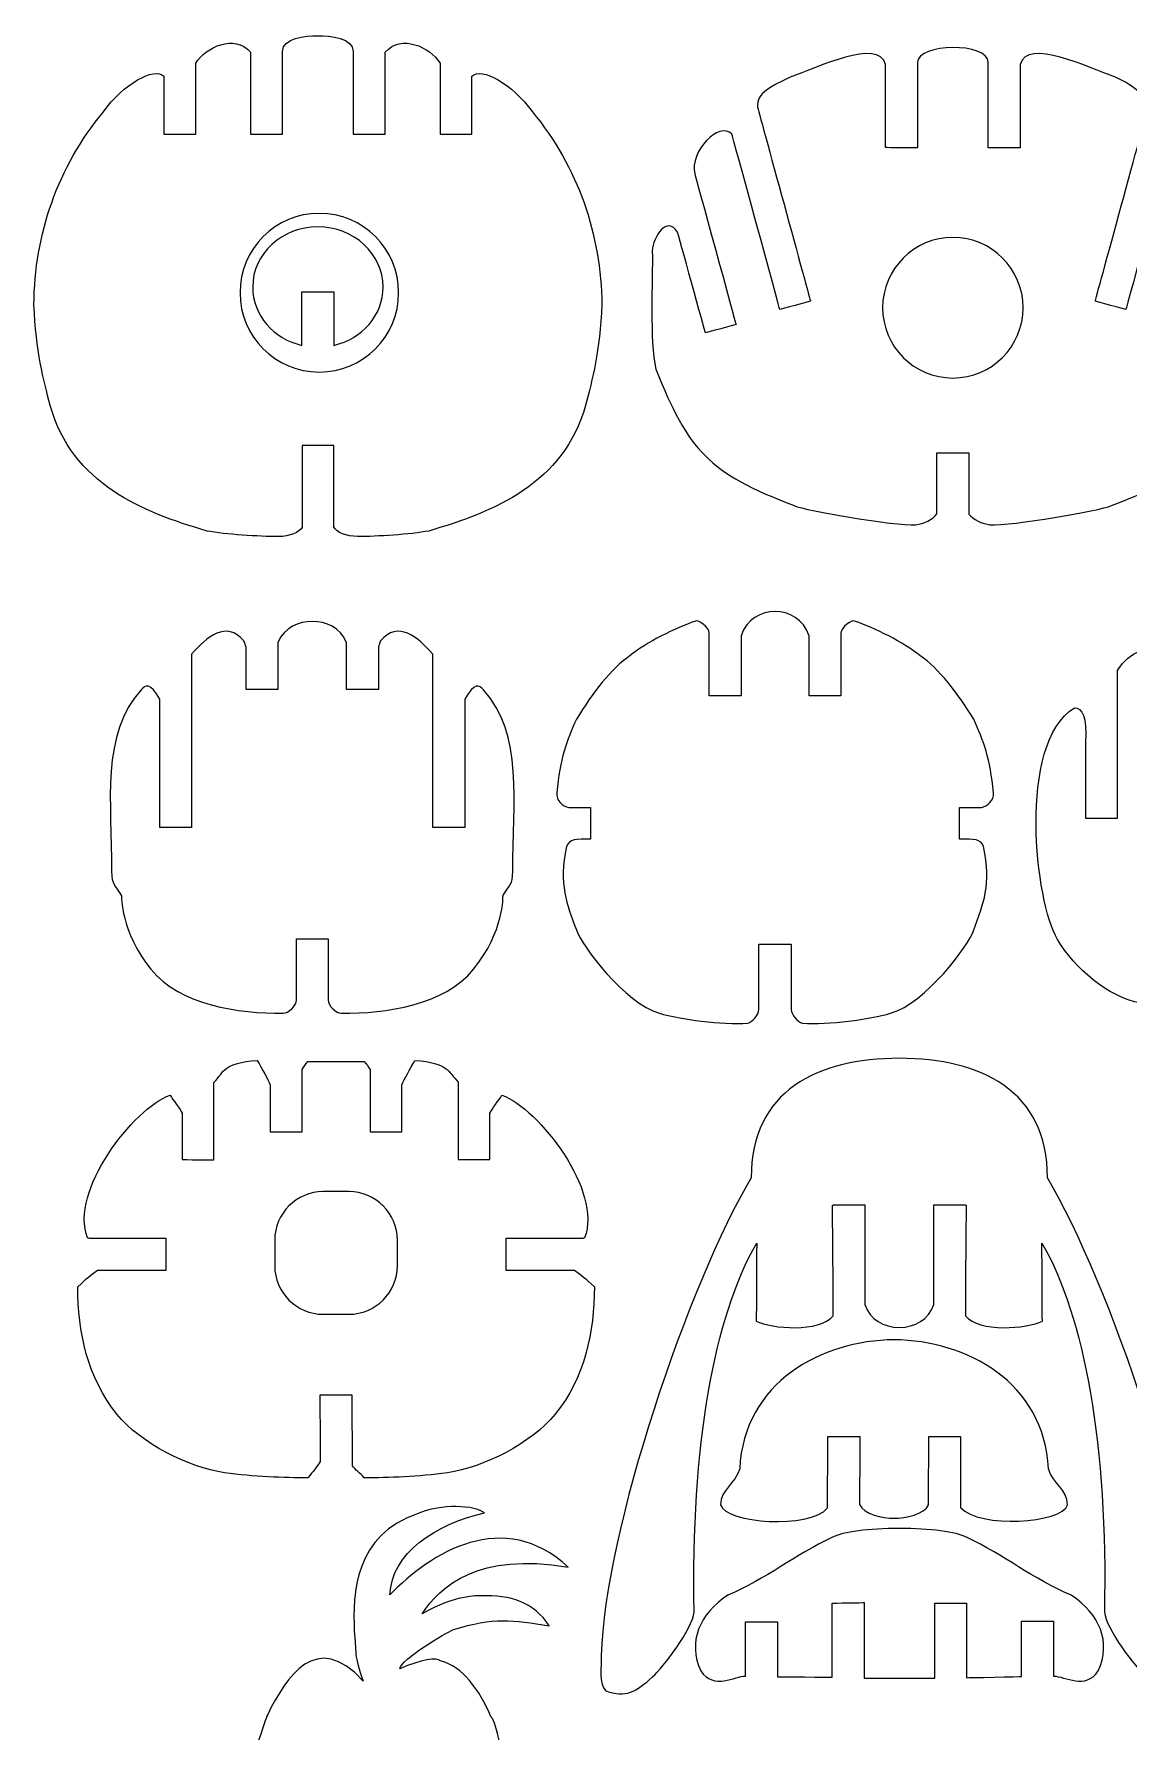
# Model space of a CAD drawing. Header units: centimetres. Extents: x -9.3 to 9.4, y -13.4 to 13.5.
# Drawn here: x -9.32 to 1.01, y -2.56 to 13.45 of the extents above; entities that cross this region are included whole.
import ezdxf

# ---------------------------------------------------------------- set-up
doc = ezdxf.new("R2010")
doc.units = ezdxf.units.CM
doc.header["$MEASUREMENT"] = 0
doc.layers.add('Livello 1', color=7, linetype='Continuous')

msp = doc.modelspace()

# ---------------------------------------------------------------- linework, layer by layer
at = {"layer": 'Livello 1', "color": 250, "lineweight": 20}
for points, knots in [([(-6.48663, 9.57023), (-6.48663, 9.57023), (-6.48494, 8.79891), (-6.48494, 8.79891), (-6.48494, 8.79891), (-6.45506, 8.74914), (-6.37385, 8.71315), (-6.26078, 8.70959), (-6.26078, 8.70959), (-6.08291, 8.71079), (-5.76157, 8.72931), (-5.59065, 8.76258), (-5.59065, 8.76258), (-4.97614, 8.9427), (-4.31874, 9.20651), (-4.11043, 9.94787), (-4.11043, 9.94787), (-4.04608, 10.19111), (-3.97598, 10.45721), (-3.9569, 10.89766), (-3.9569, 10.89766), (-3.96275, 11.55965), (-4.18038, 12.1933), (-4.61236, 12.71686), (-4.61236, 12.71686), (-4.79993, 12.97824), (-5.09302, 13.14295), (-5.18358, 13.05271), (-5.18358, 13.05271), (-5.18358, 13.05271), (-5.18358, 12.50696), (-5.18358, 12.50696), (-5.18358, 12.50696), (-5.28352, 12.50696), (-5.3836, 12.50696), (-5.48365, 12.50696), (-5.48365, 12.50696), (-5.48365, 12.50696), (-5.48365, 13.17456), (-5.48365, 13.17456), (-5.48365, 13.17456), (-5.58147, 13.33041), (-5.84549, 13.45106), (-6.00174, 13.28025), (-6.00174, 13.28025), (-6.00174, 13.28025), (-6.00174, 12.50664), (-6.00174, 12.50664), (-6.00174, 12.50664), (-6.00174, 12.50664), (-6.30185, 12.50664), (-6.30185, 12.50664), (-6.30185, 12.50664), (-6.30185, 12.50664), (-6.30185, 13.28695), (-6.30185, 13.28695), (-6.30185, 13.28695), (-6.30185, 13.40753), (-6.52008, 13.43984), (-6.63621, 13.43395), (-6.63621, 13.43395), (-6.75234, 13.43984), (-6.97061, 13.40753), (-6.97061, 13.28695), (-6.97061, 13.28695), (-6.97061, 13.28695), (-6.97061, 12.50696), (-6.97061, 12.50696), (-6.97061, 12.50696), (-6.97061, 12.50696), (-7.27068, 12.50696), (-7.27068, 12.50696), (-7.27068, 12.50696), (-7.27068, 12.50696), (-7.27068, 13.28025), (-7.27068, 13.28025), (-7.27068, 13.28025), (-7.42696, 13.45106), (-7.69098, 13.33041), (-7.78881, 13.17456), (-7.78881, 13.17456), (-7.78881, 13.17456), (-7.78881, 12.50696), (-7.78881, 12.50696), (-7.78881, 12.50696), (-7.88885, 12.50696), (-7.9889, 12.50696), (-8.08888, 12.50696), (-8.08888, 12.50696), (-8.08888, 12.50696), (-8.08888, 13.05271), (-8.08888, 13.05271), (-8.08888, 13.05271), (-8.1794, 13.14295), (-8.47249, 12.97824), (-8.6601, 12.71686), (-8.6601, 12.71686), (-9.09207, 12.1933), (-9.30967, 11.55965), (-9.31552, 10.89766), (-9.31552, 10.89766), (-9.29647, 10.45721), (-9.22637, 10.19111), (-9.16203, 9.94787), (-9.16203, 9.94787), (-8.95368, 9.20651), (-8.29628, 8.9427), (-7.68181, 8.76258), (-7.68181, 8.76258), (-7.51089, 8.72931), (-7.18954, 8.71079), (-7.01164, 8.70959), (-7.01164, 8.70959), (-6.89861, 8.71315), (-6.8139, 8.74737), (-6.78406, 8.79715), (-6.78406, 8.79715), (-6.78406, 8.79715), (-6.78406, 9.57026), (-6.78406, 9.57026), (-6.78406, 9.57026), (-6.78406, 9.57026), (-6.48663, 9.57023), (-6.48663, 9.57023)], [0, 0, 0, 0, 0.03225806, 0.03225806, 0.03225806, 0.03225807, 0.06451613, 0.06451613, 0.06451613, 0.06451614, 0.09677419, 0.09677419, 0.09677419, 0.0967742, 0.12903226, 0.12903226, 0.12903226, 0.12903227, 0.16129032, 0.16129032, 0.16129032, 0.16129033, 0.19354839, 0.19354839, 0.19354839, 0.1935484, 0.22580645, 0.22580645, 0.22580645, 0.22580646, 0.25806452, 0.25806452, 0.25806452, 0.25806453, 0.29032258, 0.29032258, 0.29032258, 0.29032259, 0.32258065, 0.32258065, 0.32258065, 0.32258066, 0.35483871, 0.35483871, 0.35483871, 0.35483872, 0.38709677, 0.38709677, 0.38709677, 0.38709678, 0.41935484, 0.41935484, 0.41935484, 0.41935485, 0.4516129, 0.4516129, 0.4516129, 0.45161291, 0.48387097, 0.48387097, 0.48387097, 0.48387098, 0.51612903, 0.51612903, 0.51612903, 0.51612904, 0.5483871, 0.5483871, 0.5483871, 0.54838711, 0.58064516, 0.58064516, 0.58064516, 0.58064517, 0.61290323, 0.61290323, 0.61290323, 0.61290324, 0.64516129, 0.64516129, 0.64516129, 0.6451613, 0.67741935, 0.67741935, 0.67741935, 0.67741936, 0.70967742, 0.70967742, 0.70967742, 0.70967743, 0.74193548, 0.74193548, 0.74193548, 0.74193549, 0.77419355, 0.77419355, 0.77419355, 0.77419356, 0.80645161, 0.80645161, 0.80645161, 0.80645162, 0.83870968, 0.83870968, 0.83870968, 0.83870969, 0.87096774, 0.87096774, 0.87096774, 0.87096775, 0.90322581, 0.90322581, 0.90322581, 0.90322582, 0.93548387, 0.93548387, 0.93548387, 0.93548388, 0.96774194, 0.96774194, 0.96774194, 0.96774195, 1, 1, 1, 1]), ([(-0.31002, 13.18228), (-0.31002, 13.18228), (-0.31002, 12.3753), (-0.31002, 12.3753), (-0.31002, 12.3753), (-0.31002, 12.3753), (-0.00991, 12.3753), (-0.00991, 12.3753), (-0.00991, 12.3753), (-0.00991, 12.3753), (-0.00991, 13.16231), (-0.00991, 13.16231), (-0.00991, 13.16231), (0.0581, 13.41822), (0.63235, 13.13162), (0.89143, 13.04346), (0.89143, 13.04346), (1.06218, 12.95827), (1.20174, 12.86743), (1.19126, 12.73154), (1.19126, 12.73154), (1.19126, 12.73154), (0.69868, 10.9304), (0.69868, 10.9304), (0.69868, 10.9304), (0.69868, 10.9304), (0.98813, 10.85123), (0.98813, 10.85123), (0.98813, 10.85123), (0.98813, 10.85123), (1.43856, 12.49821), (1.43856, 12.49821), (1.43856, 12.49821), (1.55716, 12.62309), (1.84189, 12.32934), (1.78699, 12.11964), (1.78699, 12.11964), (1.78699, 12.11964), (1.40162, 10.71054), (1.40162, 10.71054), (1.40162, 10.71054), (1.40162, 10.71054), (1.69107, 10.63135), (1.69107, 10.63135), (1.69107, 10.63135), (1.69107, 10.63135), (1.95344, 11.58229), (1.95344, 11.58229), (1.95344, 11.58229), (2.04953, 11.73882), (2.18683, 11.54052), (2.19212, 11.40552), (2.19212, 11.40552), (2.18532, 11.1277), (2.22038, 10.55846), (2.15829, 10.28883), (2.15829, 10.28883), (1.85035, 9.52112), (1.66409, 9.31083), (0.85333, 9.00208), (0.85333, 9.00208), (0.74616, 8.95548), (-0.095, 8.80727), (-0.29443, 8.8223), (-0.29443, 8.8223), (-0.36661, 8.82632), (-0.45621, 8.87338), (-0.49378, 8.92302), (-0.49378, 8.92302), (-0.49378, 8.92302), (-0.49378, 9.49875), (-0.49378, 9.49875), (-0.49378, 9.49875), (-0.49378, 9.49875), (-0.64439, 9.49882), (-0.64439, 9.49882), (-0.64439, 9.49882), (-0.64439, 9.49882), (-0.79502, 9.49875), (-0.79502, 9.49875), (-0.79502, 9.49875), (-0.79502, 9.49875), (-0.79502, 8.92475), (-0.79502, 8.92475), (-0.79502, 8.92475), (-0.83259, 8.87511), (-0.9222, 8.82632), (-0.99438, 8.8223), (-0.99438, 8.8223), (-1.1938, 8.80727), (-2.03496, 8.95548), (-2.14214, 9.00208), (-2.14214, 9.00208), (-2.95289, 9.31083), (-3.13916, 9.52112), (-3.4471, 10.28883), (-3.4471, 10.28883), (-3.50919, 10.55846), (-3.47412, 11.1277), (-3.48093, 11.40552), (-3.48093, 11.40552), (-3.47564, 11.54052), (-3.33834, 11.73882), (-3.24224, 11.58229), (-3.24224, 11.58229), (-3.24224, 11.58229), (-2.97988, 10.63135), (-2.97988, 10.63135), (-2.97988, 10.63135), (-2.97988, 10.63135), (-2.69043, 10.71054), (-2.69043, 10.71054), (-2.69043, 10.71054), (-2.69043, 10.71054), (-3.07919, 12.13196), (-3.07919, 12.13196), (-3.07919, 12.13196), (-3.13408, 12.34165), (-2.84829, 12.6316), (-2.72969, 12.50675), (-2.72969, 12.50675), (-2.72969, 12.50675), (-2.27693, 10.85123), (-2.27693, 10.85123), (-2.27693, 10.85123), (-2.27693, 10.85123), (-1.98745, 10.9304), (-1.98745, 10.9304), (-1.98745, 10.9304), (-1.98745, 10.9304), (-2.48825, 12.76145), (-2.48825, 12.76145), (-2.48825, 12.76145), (-2.49873, 12.89731), (-2.35098, 12.95827), (-2.18024, 13.04346), (-2.18024, 13.04346), (-1.92116, 13.13162), (-1.34691, 13.41822), (-1.27886, 13.16231), (-1.27886, 13.16231), (-1.27886, 13.16231), (-1.27886, 12.37876), (-1.27886, 12.37876), (-1.27886, 12.37876), (-1.27886, 12.37876), (-0.97878, 12.37544), (-0.97878, 12.37544), (-0.97878, 12.37544), (-0.97878, 12.37544), (-0.97878, 13.18228), (-0.97878, 13.18228), (-0.97878, 13.18228), (-0.97734, 13.36301), (-0.31157, 13.37659), (-0.31002, 13.18228)], [0, 0, 0, 0, 0.02564103, 0.02564103, 0.02564103, 0.02564104, 0.05128205, 0.05128205, 0.05128205, 0.05128206, 0.07692308, 0.07692308, 0.07692308, 0.07692309, 0.1025641, 0.1025641, 0.1025641, 0.10256411, 0.12820513, 0.12820513, 0.12820513, 0.12820514, 0.15384615, 0.15384615, 0.15384615, 0.15384616, 0.17948718, 0.17948718, 0.17948718, 0.17948719, 0.20512821, 0.20512821, 0.20512821, 0.20512822, 0.23076923, 0.23076923, 0.23076923, 0.23076924, 0.25641026, 0.25641026, 0.25641026, 0.25641027, 0.28205128, 0.28205128, 0.28205128, 0.28205129, 0.30769231, 0.30769231, 0.30769231, 0.30769232, 0.33333333, 0.33333333, 0.33333333, 0.33333334, 0.35897436, 0.35897436, 0.35897436, 0.35897437, 0.38461538, 0.38461538, 0.38461538, 0.38461539, 0.41025641, 0.41025641, 0.41025641, 0.41025642, 0.43589744, 0.43589744, 0.43589744, 0.43589745, 0.46153846, 0.46153846, 0.46153846, 0.46153847, 0.48717949, 0.48717949, 0.48717949, 0.4871795, 0.51282051, 0.51282051, 0.51282051, 0.51282052, 0.53846154, 0.53846154, 0.53846154, 0.53846155, 0.56410256, 0.56410256, 0.56410256, 0.56410257, 0.58974359, 0.58974359, 0.58974359, 0.5897436, 0.61538462, 0.61538462, 0.61538462, 0.61538463, 0.64102564, 0.64102564, 0.64102564, 0.64102565, 0.66666667, 0.66666667, 0.66666667, 0.66666668, 0.69230769, 0.69230769, 0.69230769, 0.6923077, 0.71794872, 0.71794872, 0.71794872, 0.71794873, 0.74358974, 0.74358974, 0.74358974, 0.74358975, 0.76923077, 0.76923077, 0.76923077, 0.76923078, 0.79487179, 0.79487179, 0.79487179, 0.7948718, 0.82051282, 0.82051282, 0.82051282, 0.82051283, 0.84615385, 0.84615385, 0.84615385, 0.84615386, 0.87179487, 0.87179487, 0.87179487, 0.87179488, 0.8974359, 0.8974359, 0.8974359, 0.89743591, 0.92307692, 0.92307692, 0.92307692, 0.92307693, 0.94871795, 0.94871795, 0.94871795, 0.94871796, 0.97435897, 0.97435897, 0.97435897, 0.97435898, 1, 1, 1, 1]), ([(-6.62273, 11.75854), (-6.20945, 11.75854), (-5.87442, 11.42351), (-5.87442, 11.01023), (-5.87442, 11.01023), (-5.87442, 10.59691), (-6.20945, 10.26192), (-6.62273, 10.26192), (-6.62273, 10.26192), (-7.03601, 10.26192), (-7.37105, 10.59691), (-7.37105, 11.01023), (-7.37105, 11.01023), (-7.37105, 11.42351), (-7.03601, 11.75854), (-6.62273, 11.75854)], [0, 0, 0, 0, 0.25, 0.25, 0.25, 0.25000001, 0.5, 0.5, 0.5, 0.50000001, 0.75, 0.75, 0.75, 0.75000001, 1, 1, 1, 1]), ([(-6.63624, 11.63119), (-6.29648, 11.63119), (-6.02104, 11.37708), (-6.02104, 11.0636), (-6.02104, 11.0636), (-6.02104, 10.79793), (-6.21898, 10.5749), (-6.48621, 10.51309), (-6.48621, 10.51309), (-6.48621, 10.51309), (-6.48621, 11.01887), (-6.48621, 11.01887), (-6.48621, 11.01887), (-6.48621, 11.01887), (-6.78628, 11.01887), (-6.78628, 11.01887), (-6.78628, 11.01887), (-6.78628, 11.01887), (-6.78628, 10.51309), (-6.78628, 10.51309), (-6.78628, 10.51309), (-7.05355, 10.5749), (-7.25149, 10.79793), (-7.25149, 11.0636), (-7.25149, 11.0636), (-7.25149, 11.37708), (-6.97601, 11.63119), (-6.63624, 11.63119)], [0, 0, 0, 0, 0.14285714, 0.14285714, 0.14285714, 0.14285715, 0.28571429, 0.28571429, 0.28571429, 0.2857143, 0.42857143, 0.42857143, 0.42857143, 0.42857144, 0.57142857, 0.57142857, 0.57142857, 0.57142858, 0.71428571, 0.71428571, 0.71428571, 0.71428572, 0.85714286, 0.85714286, 0.85714286, 0.85714287, 1, 1, 1, 1]), ([(-0.64439, 11.53135), (-0.27827, 11.53135), (0.01848, 11.2346), (0.01848, 10.86848), (0.01848, 10.86848), (0.01848, 10.50237), (-0.27827, 10.20561), (-0.64439, 10.20561), (-0.64439, 10.20561), (-1.0105, 10.20561), (-1.30725, 10.50237), (-1.30725, 10.86848), (-1.30725, 10.86848), (-1.30725, 11.2346), (-1.0105, 11.53135), (-0.64439, 11.53135)], [0, 0, 0, 0, 0.25, 0.25, 0.25, 0.25000001, 0.5, 0.5, 0.5, 0.50000001, 0.75, 0.75, 0.75, 0.75000001, 1, 1, 1, 1]), ([(-2.32216, 4.86509), (-2.35592, 4.86509), (-2.42605, 4.86509), (-2.47431, 4.86509), (-2.47431, 4.86509), (-2.47431, 4.65977), (-2.47431, 4.45442), (-2.47431, 4.2491), (-2.47431, 4.2491), (-2.47869, 4.19795), (-2.53393, 4.1312), (-2.5799, 4.12164), (-2.5799, 4.12164), (-2.82519, 4.10086), (-3.21973, 4.15872), (-3.41175, 4.21407), (-3.41175, 4.21407), (-3.74502, 4.31017), (-4.14514, 4.84918), (-4.19739, 4.99971), (-4.19739, 4.99971), (-4.28749, 5.24796), (-4.36605, 5.42551), (-4.28981, 5.78534), (-4.28981, 5.78534), (-4.26403, 5.86144), (-4.20127, 5.85466), (-4.0628, 5.85466), (-4.0628, 5.85466), (-4.0628, 5.95704), (-4.0628, 6.05289), (-4.0628, 6.15474), (-4.0628, 6.15474), (-4.10715, 6.15474), (-4.22434, 6.15474), (-4.26872, 6.15474), (-4.26872, 6.15474), (-4.3241, 6.16013), (-4.3905, 6.226), (-4.38221, 6.2937), (-4.38221, 6.2937), (-4.35254, 6.61723), (-4.28749, 6.78554), (-4.19739, 6.9869), (-4.19739, 6.9869), (-4.04319, 7.23554), (-3.86733, 7.46739), (-3.68903, 7.58768), (-3.68903, 7.58768), (-3.54478, 7.70731), (-3.25268, 7.8541), (-3.08014, 7.91002), (-3.08014, 7.91002), (-3.05079, 7.9345), (-2.94305, 7.85615), (-2.94305, 7.79875), (-2.94305, 7.79875), (-2.94305, 7.60187), (-2.94305, 7.40495), (-2.94305, 7.20806), (-2.94305, 7.20806), (-2.843, 7.20806), (-2.74299, 7.20806), (-2.64298, 7.20806), (-2.64298, 7.20806), (-2.64298, 7.39683), (-2.64298, 7.5856), (-2.64298, 7.77438), (-2.64298, 7.77438), (-2.59034, 7.93069), (-2.45346, 8.00326), (-2.32216, 8.0046), (-2.32216, 8.0046), (-2.19089, 8.00326), (-2.05398, 7.93069), (-2.00134, 7.77438), (-2.00134, 7.77438), (-2.00134, 7.5856), (-2.00134, 7.39683), (-2.00134, 7.20806), (-2.00134, 7.20806), (-1.90133, 7.20806), (-1.80132, 7.20806), (-1.70127, 7.20806), (-1.70127, 7.20806), (-1.70127, 7.40495), (-1.70127, 7.60187), (-1.70127, 7.79875), (-1.70127, 7.79875), (-1.70127, 7.85615), (-1.59353, 7.9345), (-1.56418, 7.91002), (-1.56418, 7.91002), (-1.39164, 7.8541), (-1.09954, 7.70731), (-0.95529, 7.58768), (-0.95529, 7.58768), (-0.77699, 7.46739), (-0.60113, 7.23554), (-0.44697, 6.9869), (-0.44697, 6.9869), (-0.35684, 6.78554), (-0.29178, 6.61723), (-0.26212, 6.2937), (-0.26212, 6.2937), (-0.25382, 6.226), (-0.32022, 6.16013), (-0.37564, 6.15474), (-0.37564, 6.15474), (-0.42002, 6.15474), (-0.53718, 6.15474), (-0.58152, 6.15474), (-0.58152, 6.15474), (-0.58152, 6.05289), (-0.58152, 5.95704), (-0.58152, 5.85466), (-0.58152, 5.85466), (-0.44309, 5.85466), (-0.3803, 5.86144), (-0.35451, 5.78534), (-0.35451, 5.78534), (-0.27827, 5.42551), (-0.35684, 5.24796), (-0.44697, 4.99971), (-0.44697, 4.99971), (-0.49922, 4.84918), (-0.8993, 4.31017), (-1.23261, 4.21407), (-1.23261, 4.21407), (-1.42462, 4.15872), (-1.81914, 4.10086), (-2.06446, 4.12164), (-2.06446, 4.12164), (-2.11039, 4.1312), (-2.16567, 4.19795), (-2.17004, 4.2491), (-2.17004, 4.2491), (-2.17004, 4.45442), (-2.17004, 4.65977), (-2.17004, 4.86509), (-2.17004, 4.86509), (-2.2183, 4.86509), (-2.2884, 4.86509), (-2.32216, 4.86509)], [0, 0, 0, 0, 0.02777778, 0.02777778, 0.02777778, 0.02777779, 0.05555556, 0.05555556, 0.05555556, 0.05555557, 0.08333333, 0.08333333, 0.08333333, 0.08333334, 0.11111111, 0.11111111, 0.11111111, 0.11111112, 0.13888889, 0.13888889, 0.13888889, 0.1388889, 0.16666667, 0.16666667, 0.16666667, 0.16666668, 0.19444444, 0.19444444, 0.19444444, 0.19444445, 0.22222222, 0.22222222, 0.22222222, 0.22222223, 0.25, 0.25, 0.25, 0.25000001, 0.27777778, 0.27777778, 0.27777778, 0.27777779, 0.30555556, 0.30555556, 0.30555556, 0.30555557, 0.33333333, 0.33333333, 0.33333333, 0.33333334, 0.36111111, 0.36111111, 0.36111111, 0.36111112, 0.38888889, 0.38888889, 0.38888889, 0.3888889, 0.41666667, 0.41666667, 0.41666667, 0.41666668, 0.44444444, 0.44444444, 0.44444444, 0.44444445, 0.47222222, 0.47222222, 0.47222222, 0.47222223, 0.5, 0.5, 0.5, 0.50000001, 0.52777778, 0.52777778, 0.52777778, 0.52777779, 0.55555556, 0.55555556, 0.55555556, 0.55555557, 0.58333333, 0.58333333, 0.58333333, 0.58333334, 0.61111111, 0.61111111, 0.61111111, 0.61111112, 0.63888889, 0.63888889, 0.63888889, 0.6388889, 0.66666667, 0.66666667, 0.66666667, 0.66666668, 0.69444444, 0.69444444, 0.69444444, 0.69444445, 0.72222222, 0.72222222, 0.72222222, 0.72222223, 0.75, 0.75, 0.75, 0.75000001, 0.77777778, 0.77777778, 0.77777778, 0.77777779, 0.80555556, 0.80555556, 0.80555556, 0.80555557, 0.83333333, 0.83333333, 0.83333333, 0.83333334, 0.86111111, 0.86111111, 0.86111111, 0.86111112, 0.88888889, 0.88888889, 0.88888889, 0.8888889, 0.91666667, 0.91666667, 0.91666667, 0.91666668, 0.94444444, 0.94444444, 0.94444444, 0.94444445, 0.97222222, 0.97222222, 0.97222222, 0.97222223, 1, 1, 1, 1]), ([(-6.68955, 4.91617), (-6.68955, 4.91617), (-6.8392, 4.91617), (-6.8392, 4.91617), (-6.8392, 4.91617), (-6.8392, 4.91617), (-6.8392, 4.33906), (-6.8392, 4.33906), (-6.8392, 4.33906), (-6.8392, 4.28343), (-6.91413, 4.21389), (-6.96458, 4.21368), (-6.96458, 4.21368), (-7.38801, 4.21368), (-7.93172, 4.2842), (-8.21235, 4.62961), (-8.21235, 4.62961), (-8.5012, 4.9851), (-8.4896, 5.32268), (-8.48963, 5.32282), (-8.48963, 5.32282), (-8.55049, 5.42826), (-8.5821, 5.41941), (-8.5821, 5.55389), (-8.5821, 5.55389), (-8.5821, 6.19679), (-8.68567, 6.85123), (-8.30478, 7.2638), (-8.30478, 7.2638), (-8.26428, 7.31252), (-8.21979, 7.33584), (-8.12811, 7.17659), (-8.12811, 7.17659), (-8.12811, 6.77354), (-8.12811, 6.37064), (-8.12811, 5.96755), (-8.12811, 5.96755), (-8.12811, 5.96755), (-7.828, 5.96755), (-7.828, 5.96755), (-7.828, 5.96755), (-7.828, 6.51207), (-7.828, 7.05619), (-7.828, 7.60084), (-7.828, 7.60084), (-7.68495, 7.76365), (-7.49939, 7.92205), (-7.33432, 7.72594), (-7.33432, 7.72594), (-7.32614, 7.70495), (-7.3195, 7.68576), (-7.31404, 7.66801), (-7.31404, 7.66801), (-7.31404, 7.66801), (-7.31404, 7.26786), (-7.31404, 7.26786), (-7.31404, 7.26786), (-7.21402, 7.26786), (-7.11419, 7.26786), (-7.01396, 7.26786), (-7.01396, 7.26786), (-7.01396, 7.26786), (-7.01396, 7.70809), (-7.01396, 7.70809), (-7.01396, 7.70809), (-6.95202, 7.85834), (-6.81793, 7.91012), (-6.68955, 7.90811), (-6.68955, 7.90811), (-6.56117, 7.91012), (-6.42708, 7.85834), (-6.36514, 7.70809), (-6.36514, 7.70809), (-6.36514, 7.70809), (-6.36514, 7.26786), (-6.36514, 7.26786), (-6.36514, 7.26786), (-6.26491, 7.26786), (-6.16508, 7.26786), (-6.06506, 7.26786), (-6.06506, 7.26786), (-6.06506, 7.26786), (-6.06506, 7.66801), (-6.06506, 7.66801), (-6.06506, 7.66801), (-6.05959, 7.68576), (-6.05296, 7.70495), (-6.04478, 7.72594), (-6.04478, 7.72594), (-5.87968, 7.92205), (-5.69415, 7.76365), (-5.5511, 7.60084), (-5.5511, 7.60084), (-5.5511, 7.05619), (-5.5511, 6.51207), (-5.5511, 5.96755), (-5.5511, 5.96755), (-5.5511, 5.96755), (-5.25099, 5.96755), (-5.25099, 5.96755), (-5.25099, 5.96755), (-5.25099, 6.37064), (-5.25099, 6.77354), (-5.25099, 7.17659), (-5.25099, 7.17659), (-5.15931, 7.33584), (-5.11482, 7.31252), (-5.07432, 7.2638), (-5.07432, 7.2638), (-4.69339, 6.85123), (-4.797, 6.19679), (-4.797, 5.55389), (-4.797, 5.55389), (-4.797, 5.41941), (-4.82861, 5.42826), (-4.88947, 5.32282), (-4.88947, 5.32282), (-4.8895, 5.32268), (-4.87789, 4.9851), (-5.16675, 4.62961), (-5.16675, 4.62961), (-5.44738, 4.2842), (-5.99108, 4.21368), (-6.41452, 4.21368), (-6.41452, 4.21368), (-6.46497, 4.21389), (-6.5399, 4.28343), (-6.5399, 4.33906), (-6.5399, 4.33906), (-6.5399, 4.33906), (-6.5399, 4.91617), (-6.5399, 4.91617), (-6.5399, 4.91617), (-6.5399, 4.91617), (-6.68955, 4.91617), (-6.68955, 4.91617)], [0, 0, 0, 0, 0.02941176, 0.02941176, 0.02941176, 0.02941177, 0.05882353, 0.05882353, 0.05882353, 0.05882354, 0.08823529, 0.08823529, 0.08823529, 0.0882353, 0.11764706, 0.11764706, 0.11764706, 0.11764707, 0.14705882, 0.14705882, 0.14705882, 0.14705883, 0.17647059, 0.17647059, 0.17647059, 0.1764706, 0.20588235, 0.20588235, 0.20588235, 0.20588236, 0.23529412, 0.23529412, 0.23529412, 0.23529413, 0.26470588, 0.26470588, 0.26470588, 0.26470589, 0.29411765, 0.29411765, 0.29411765, 0.29411766, 0.32352941, 0.32352941, 0.32352941, 0.32352942, 0.35294118, 0.35294118, 0.35294118, 0.35294119, 0.38235294, 0.38235294, 0.38235294, 0.38235295, 0.41176471, 0.41176471, 0.41176471, 0.41176472, 0.44117647, 0.44117647, 0.44117647, 0.44117648, 0.47058824, 0.47058824, 0.47058824, 0.47058825, 0.5, 0.5, 0.5, 0.50000001, 0.52941176, 0.52941176, 0.52941176, 0.52941177, 0.55882353, 0.55882353, 0.55882353, 0.55882354, 0.58823529, 0.58823529, 0.58823529, 0.5882353, 0.61764706, 0.61764706, 0.61764706, 0.61764707, 0.64705882, 0.64705882, 0.64705882, 0.64705883, 0.67647059, 0.67647059, 0.67647059, 0.6764706, 0.70588235, 0.70588235, 0.70588235, 0.70588236, 0.73529412, 0.73529412, 0.73529412, 0.73529413, 0.76470588, 0.76470588, 0.76470588, 0.76470589, 0.79411765, 0.79411765, 0.79411765, 0.79411766, 0.82352941, 0.82352941, 0.82352941, 0.82352942, 0.85294118, 0.85294118, 0.85294118, 0.85294119, 0.88235294, 0.88235294, 0.88235294, 0.88235295, 0.91176471, 0.91176471, 0.91176471, 0.91176472, 0.94117647, 0.94117647, 0.94117647, 0.94117648, 0.97058824, 0.97058824, 0.97058824, 0.97058825, 1, 1, 1, 1]), ([(2.04692, 7.82017), (1.92426, 7.81805), (1.78255, 7.7543), (1.72251, 7.64275), (1.72251, 7.64275), (1.72251, 7.39147), (1.72251, 7.1471), (1.72251, 6.89578), (1.72251, 6.89578), (1.62249, 6.89578), (1.52248, 6.89578), (1.42243, 6.89578), (1.42243, 6.89578), (1.42243, 6.89578), (1.42243, 7.54902), (1.42243, 7.54902), (1.42243, 7.54902), (1.15471, 7.76111), (0.97465, 7.5505), (0.90847, 7.44619), (0.90847, 7.44619), (0.90847, 6.97851), (0.90847, 6.5212), (0.90847, 6.05352), (0.90847, 6.05352), (0.80842, 6.05352), (0.70841, 6.05352), (0.6084, 6.05352), (0.6084, 6.05352), (0.6084, 6.29102), (0.6084, 6.5315), (0.6084, 6.76906), (0.6084, 6.76906), (0.62029, 7.00779), (0.57492, 7.09475), (0.50257, 7.09503), (0.50257, 7.09503), (-0.04343, 6.75354), (0.13585, 5.25501), (0.34195, 4.91028), (0.34195, 4.91028), (0.50564, 4.63652), (0.81238, 4.37035), (1.12762, 4.3095), (1.12762, 4.3095), (1.36962, 4.3095), (1.65626, 4.2739), (1.86704, 4.35571), (1.86704, 4.35571), (1.88299, 4.39685), (1.8942, 4.43579), (1.90204, 4.47382), (1.90204, 4.47382), (1.90204, 4.47382), (1.90204, 5.01773), (1.90204, 5.01773), (1.90204, 5.01773), (1.90204, 5.01773), (2.19181, 5.01773), (2.19181, 5.01773), (2.19181, 5.01773), (2.19181, 5.01773), (2.19181, 4.47382), (2.19181, 4.47382), (2.19181, 4.47382), (2.19964, 4.43579), (2.21086, 4.39685), (2.2268, 4.35571), (2.2268, 4.35571), (2.43759, 4.2739), (2.72422, 4.3095), (2.96622, 4.3095), (2.96622, 4.3095), (3.28147, 4.37035), (3.58821, 4.63652), (3.75186, 4.91028), (3.75186, 4.91028), (3.95795, 5.25501), (4.13727, 6.75354), (3.59128, 7.09503), (3.59128, 7.09503), (3.51892, 7.09475), (3.47355, 6.99742), (3.48544, 6.75869), (3.48544, 6.75869), (3.48544, 6.52113), (3.48544, 6.29102), (3.48544, 6.05352), (3.48544, 6.05352), (3.38543, 6.05352), (3.28542, 6.05352), (3.18537, 6.05352), (3.18537, 6.05352), (3.18537, 6.5212), (3.18537, 6.98369), (3.18537, 7.45137), (3.18537, 7.45137), (3.11919, 7.55569), (2.93913, 7.76457), (2.67141, 7.55248), (2.67141, 7.55248), (2.67141, 7.55248), (2.67141, 6.89578), (2.67141, 6.89578), (2.67141, 6.89578), (2.57136, 6.89578), (2.47135, 6.89578), (2.37134, 6.89578), (2.37134, 6.89578), (2.37134, 7.1471), (2.37134, 7.3932), (2.37134, 7.64452), (2.37134, 7.64452), (2.31126, 7.75607), (2.16955, 7.81805), (2.04692, 7.82017)], [0, 0, 0, 0, 0.03448276, 0.03448276, 0.03448276, 0.03448277, 0.06896552, 0.06896552, 0.06896552, 0.06896553, 0.10344828, 0.10344828, 0.10344828, 0.10344829, 0.13793103, 0.13793103, 0.13793103, 0.13793104, 0.17241379, 0.17241379, 0.17241379, 0.1724138, 0.20689655, 0.20689655, 0.20689655, 0.20689656, 0.24137931, 0.24137931, 0.24137931, 0.24137932, 0.27586207, 0.27586207, 0.27586207, 0.27586208, 0.31034483, 0.31034483, 0.31034483, 0.31034484, 0.34482759, 0.34482759, 0.34482759, 0.3448276, 0.37931034, 0.37931034, 0.37931034, 0.37931035, 0.4137931, 0.4137931, 0.4137931, 0.41379311, 0.44827586, 0.44827586, 0.44827586, 0.44827587, 0.48275862, 0.48275862, 0.48275862, 0.48275863, 0.51724138, 0.51724138, 0.51724138, 0.51724139, 0.55172414, 0.55172414, 0.55172414, 0.55172415, 0.5862069, 0.5862069, 0.5862069, 0.58620691, 0.62068966, 0.62068966, 0.62068966, 0.62068967, 0.65517241, 0.65517241, 0.65517241, 0.65517242, 0.68965517, 0.68965517, 0.68965517, 0.68965518, 0.72413793, 0.72413793, 0.72413793, 0.72413794, 0.75862069, 0.75862069, 0.75862069, 0.7586207, 0.79310345, 0.79310345, 0.79310345, 0.79310346, 0.82758621, 0.82758621, 0.82758621, 0.82758622, 0.86206897, 0.86206897, 0.86206897, 0.86206898, 0.89655172, 0.89655172, 0.89655172, 0.89655173, 0.93103448, 0.93103448, 0.93103448, 0.93103449, 0.96551724, 0.96551724, 0.96551724, 0.96551725, 1, 1, 1, 1]), ([(-6.31264, 0.61179), (-6.31264, 0.61179), (-6.30975, -0.05627), (-6.30975, -0.05627), (-6.30975, -0.05627), (-6.28911, -0.08827), (-6.23313, -0.12633), (-6.19929, -0.16828), (-6.19929, -0.16828), (-5.97094, -0.1681), (-5.6872, -0.1573), (-5.41366, -0.1221), (-5.41366, -0.1221), (-5.06839, -0.06403), (-4.6234, 0.15374), (-4.39695, 0.43247), (-4.39695, 0.43247), (-4.11886, 0.77477), (-4.02724, 1.21006), (-4.02724, 1.63403), (-4.02724, 1.63403), (-4.12006, 1.71961), (-4.14115, 1.73863), (-4.21538, 1.78968), (-4.21538, 1.78968), (-4.21538, 1.78968), (-4.86195, 1.78968), (-4.86195, 1.78968), (-4.86195, 1.78968), (-4.86195, 1.78968), (-4.86195, 2.08975), (-4.86195, 2.08975), (-4.86195, 2.08975), (-4.86195, 2.08975), (-4.13692, 2.08975), (-4.13692, 2.08975), (-4.13692, 2.08975), (-4.13121, 2.09183), (-4.12545, 2.09395), (-4.11967, 2.09617), (-4.11967, 2.09617), (-3.94656, 2.53241), (-4.54918, 3.31417), (-4.89952, 3.44219), (-4.89952, 3.44219), (-4.92492, 3.3982), (-4.99918, 3.30623), (-5.01213, 3.27106), (-5.01213, 3.27106), (-5.01213, 3.27106), (-5.01213, 2.83379), (-5.01213, 2.83379), (-5.01213, 2.83379), (-5.01213, 2.83379), (-5.31223, 2.83379), (-5.31223, 2.83379), (-5.31223, 2.83379), (-5.31223, 2.83379), (-5.31223, 3.56274), (-5.31223, 3.56274), (-5.31223, 3.56274), (-5.41161, 3.66652), (-5.40248, 3.74474), (-5.7198, 3.76911), (-5.7198, 3.76911), (-5.7682, 3.69217), (-5.82193, 3.58711), (-5.84373, 3.53956), (-5.84373, 3.53956), (-5.84373, 3.53956), (-5.84373, 3.09548), (-5.84373, 3.09548), (-5.84373, 3.09548), (-5.84373, 3.09548), (-6.14384, 3.09548), (-6.14384, 3.09548), (-6.14384, 3.09548), (-6.14384, 3.09548), (-6.14384, 3.68229), (-6.14384, 3.68229), (-6.14384, 3.68229), (-6.15908, 3.70635), (-6.17735, 3.73207), (-6.19929, 3.75991), (-6.19929, 3.75991), (-6.19929, 3.75991), (-6.7303, 3.75991), (-6.7303, 3.75991), (-6.7303, 3.75991), (-6.75224, 3.73207), (-6.77051, 3.70635), (-6.78579, 3.68229), (-6.78579, 3.68229), (-6.78579, 3.68229), (-6.78579, 3.09548), (-6.78579, 3.09548), (-6.78579, 3.09548), (-6.78579, 3.09548), (-7.08586, 3.09548), (-7.08586, 3.09548), (-7.08586, 3.09548), (-7.08586, 3.09548), (-7.08586, 3.53956), (-7.08586, 3.53956), (-7.08586, 3.53956), (-7.10766, 3.58711), (-7.16139, 3.69217), (-7.20979, 3.76911), (-7.20979, 3.76911), (-7.52711, 3.74474), (-7.51798, 3.66564), (-7.61739, 3.56186), (-7.61739, 3.56186), (-7.61739, 3.56186), (-7.61739, 2.83118), (-7.61739, 2.83118), (-7.61739, 2.83118), (-7.61739, 2.83118), (-7.91743, 2.83379), (-7.91743, 2.83379), (-7.91743, 2.83379), (-7.91743, 2.83379), (-7.91743, 3.27103), (-7.91743, 3.27103), (-7.91743, 3.27103), (-7.93041, 3.30623), (-8.00471, 3.3982), (-8.03007, 3.44219), (-8.03007, 3.44219), (-8.38041, 3.31417), (-8.98306, 2.53241), (-8.80992, 2.09617), (-8.80992, 2.09617), (-8.80414, 2.09395), (-8.79838, 2.09183), (-8.79267, 2.08975), (-8.79267, 2.08975), (-8.79267, 2.08975), (-8.06764, 2.08975), (-8.06764, 2.08975), (-8.06764, 2.08975), (-8.06764, 2.08975), (-8.06764, 1.78968), (-8.06764, 1.78968), (-8.06764, 1.78968), (-8.06764, 1.78968), (-8.71425, 1.78968), (-8.71425, 1.78968), (-8.71425, 1.78968), (-8.78844, 1.73863), (-8.80953, 1.71961), (-8.90238, 1.63403), (-8.90238, 1.63403), (-8.90238, 1.21006), (-8.81077, 0.77477), (-8.53267, 0.43247), (-8.53267, 0.43247), (-8.30619, 0.15374), (-7.86123, -0.06403), (-7.51593, -0.1221), (-7.51593, -0.1221), (-7.24239, -0.1573), (-6.95868, -0.1681), (-6.7303, -0.16828), (-6.7303, -0.16828), (-6.68221, -0.10869), (-6.63769, -0.05528), (-6.61504, -0.01464), (-6.61504, -0.01464), (-6.61504, -0.01464), (-6.61695, 0.61179), (-6.61695, 0.61179), (-6.61695, 0.61179), (-6.5169, 0.61179), (-6.41265, 0.61179), (-6.31264, 0.61179)], [0, 0, 0, 0, 0.02272727, 0.02272727, 0.02272727, 0.02272728, 0.04545455, 0.04545455, 0.04545455, 0.04545456, 0.06818182, 0.06818182, 0.06818182, 0.06818183, 0.09090909, 0.09090909, 0.09090909, 0.0909091, 0.11363636, 0.11363636, 0.11363636, 0.11363637, 0.13636364, 0.13636364, 0.13636364, 0.13636365, 0.15909091, 0.15909091, 0.15909091, 0.15909092, 0.18181818, 0.18181818, 0.18181818, 0.18181819, 0.20454545, 0.20454545, 0.20454545, 0.20454546, 0.22727273, 0.22727273, 0.22727273, 0.22727274, 0.25, 0.25, 0.25, 0.25000001, 0.27272727, 0.27272727, 0.27272727, 0.27272728, 0.29545455, 0.29545455, 0.29545455, 0.29545456, 0.31818182, 0.31818182, 0.31818182, 0.31818183, 0.34090909, 0.34090909, 0.34090909, 0.3409091, 0.36363636, 0.36363636, 0.36363636, 0.36363637, 0.38636364, 0.38636364, 0.38636364, 0.38636365, 0.40909091, 0.40909091, 0.40909091, 0.40909092, 0.43181818, 0.43181818, 0.43181818, 0.43181819, 0.45454545, 0.45454545, 0.45454545, 0.45454546, 0.47727273, 0.47727273, 0.47727273, 0.47727274, 0.5, 0.5, 0.5, 0.50000001, 0.52272727, 0.52272727, 0.52272727, 0.52272728, 0.54545455, 0.54545455, 0.54545455, 0.54545456, 0.56818182, 0.56818182, 0.56818182, 0.56818183, 0.59090909, 0.59090909, 0.59090909, 0.5909091, 0.61363636, 0.61363636, 0.61363636, 0.61363637, 0.63636364, 0.63636364, 0.63636364, 0.63636365, 0.65909091, 0.65909091, 0.65909091, 0.65909092, 0.68181818, 0.68181818, 0.68181818, 0.68181819, 0.70454545, 0.70454545, 0.70454545, 0.70454546, 0.72727273, 0.72727273, 0.72727273, 0.72727274, 0.75, 0.75, 0.75, 0.75000001, 0.77272727, 0.77272727, 0.77272727, 0.77272728, 0.79545455, 0.79545455, 0.79545455, 0.79545456, 0.81818182, 0.81818182, 0.81818182, 0.81818183, 0.84090909, 0.84090909, 0.84090909, 0.8409091, 0.86363636, 0.86363636, 0.86363636, 0.86363637, 0.88636364, 0.88636364, 0.88636364, 0.88636365, 0.90909091, 0.90909091, 0.90909091, 0.90909092, 0.93181818, 0.93181818, 0.93181818, 0.93181819, 0.95454545, 0.95454545, 0.95454545, 0.95454546, 0.97727273, 0.97727273, 0.97727273, 0.97727274, 1, 1, 1, 1]), ([(-1.14988, 1.24971), (-1.29498, 1.25095), (-1.42984, 1.32546), (-1.47542, 1.46692), (-1.47542, 1.46692), (-1.47542, 1.46692), (-1.47542, 2.40679), (-1.47542, 2.40679), (-1.47542, 2.40679), (-1.47542, 2.40679), (-1.7755, 2.40679), (-1.7755, 2.40679), (-1.7755, 2.40679), (-1.7755, 2.40679), (-1.7755, 2.40534), (-1.7755, 2.40534), (-1.7755, 2.40534), (-1.7755, 2.40534), (-1.78044, 2.40534), (-1.78044, 2.40534), (-1.78044, 2.40534), (-1.78044, 2.40534), (-1.7755, 1.81384), (-1.7755, 1.81384), (-1.7755, 1.81384), (-1.7755, 1.81384), (-1.7755, 1.35901), (-1.7755, 1.35901), (-1.7755, 1.35901), (-1.8977, 1.20061), (-2.35797, 1.23772), (-2.4995, 1.31067), (-2.4995, 1.31067), (-2.4995, 1.31067), (-2.49562, 2.04675), (-2.49562, 2.04675), (-2.49562, 2.04675), (-2.90061, 1.34708), (-3.11736, 0.1282), (-3.08522, -1.43482), (-3.08522, -1.43482), (-3.10021, -1.59184), (-3.38014, -1.9582), (-3.47754, -2.04594), (-3.47754, -2.04594), (-3.63097, -2.18412), (-3.73228, -2.24762), (-3.91823, -2.17632), (-3.91823, -2.17632), (-3.99027, -2.12132), (-3.95686, -1.93749), (-3.96208, -1.84531), (-3.96208, -1.84531), (-3.93951, -0.68368), (-3.12918, 1.68762), (-2.54762, 2.66121), (-2.54762, 2.66121), (-2.54762, 3.48347), (-1.92197, 3.78862), (-1.14988, 3.78936), (-1.14988, 3.78936), (-0.37779, 3.78862), (0.24786, 3.48347), (0.24786, 2.66121), (0.24786, 2.66121), (0.82938, 1.68762), (1.63971, -0.68368), (1.66229, -1.84531), (1.66229, -1.84531), (1.65707, -1.93749), (1.69051, -2.12132), (1.61847, -2.17632), (1.61847, -2.17632), (1.43252, -2.24762), (1.33121, -2.18412), (1.17775, -2.04594), (1.17775, -2.04594), (1.08035, -1.9582), (0.80042, -1.59184), (0.78546, -1.43482), (0.78546, -1.43482), (0.8176, 0.1282), (0.60085, 1.34708), (0.19586, 2.04675), (0.19586, 2.04675), (0.19586, 2.04675), (0.19974, 1.31067), (0.19974, 1.31067), (0.19974, 1.31067), (0.05817, 1.23772), (-0.4021, 1.20061), (-0.52426, 1.35901), (-0.52426, 1.35901), (-0.52426, 1.35901), (-0.52426, 1.81384), (-0.52426, 1.81384), (-0.52426, 1.81384), (-0.52426, 1.81384), (-0.51936, 2.40534), (-0.51936, 2.40534), (-0.51936, 2.40534), (-0.51936, 2.40534), (-0.52426, 2.40534), (-0.52426, 2.40534), (-0.52426, 2.40534), (-0.52426, 2.40534), (-0.52426, 2.40679), (-0.52426, 2.40679), (-0.52426, 2.40679), (-0.52426, 2.40679), (-0.82437, 2.40679), (-0.82437, 2.40679), (-0.82437, 2.40679), (-0.82437, 2.40679), (-0.82437, 1.46692), (-0.82437, 1.46692), (-0.82437, 1.46692), (-0.86995, 1.32546), (-1.00478, 1.25095), (-1.14988, 1.24971)], [0, 0, 0, 0, 0.03333333, 0.03333333, 0.03333333, 0.03333334, 0.06666667, 0.06666667, 0.06666667, 0.06666668, 0.1, 0.1, 0.1, 0.10000001, 0.13333333, 0.13333333, 0.13333333, 0.13333334, 0.16666667, 0.16666667, 0.16666667, 0.16666668, 0.2, 0.2, 0.2, 0.20000001, 0.23333333, 0.23333333, 0.23333333, 0.23333334, 0.26666667, 0.26666667, 0.26666667, 0.26666668, 0.3, 0.3, 0.3, 0.30000001, 0.33333333, 0.33333333, 0.33333333, 0.33333334, 0.36666667, 0.36666667, 0.36666667, 0.36666668, 0.4, 0.4, 0.4, 0.40000001, 0.43333333, 0.43333333, 0.43333333, 0.43333334, 0.46666667, 0.46666667, 0.46666667, 0.46666668, 0.5, 0.5, 0.5, 0.50000001, 0.53333333, 0.53333333, 0.53333333, 0.53333334, 0.56666667, 0.56666667, 0.56666667, 0.56666668, 0.6, 0.6, 0.6, 0.60000001, 0.63333333, 0.63333333, 0.63333333, 0.63333334, 0.66666667, 0.66666667, 0.66666667, 0.66666668, 0.7, 0.7, 0.7, 0.70000001, 0.73333333, 0.73333333, 0.73333333, 0.73333334, 0.76666667, 0.76666667, 0.76666667, 0.76666668, 0.8, 0.8, 0.8, 0.80000001, 0.83333333, 0.83333333, 0.83333333, 0.83333334, 0.86666667, 0.86666667, 0.86666667, 0.86666668, 0.9, 0.9, 0.9, 0.90000001, 0.93333333, 0.93333333, 0.93333333, 0.93333334, 0.96666667, 0.96666667, 0.96666667, 0.96666668, 1, 1, 1, 1]), ([(-6.58566, 2.53227), (-6.58566, 2.53227), (-6.34393, 2.53227), (-6.34393, 2.53227), (-6.34393, 2.53227), (-6.09205, 2.53227), (-5.88596, 2.32618), (-5.88596, 2.0743), (-5.88596, 2.0743), (-5.88596, 2.0743), (-5.88596, 1.83257), (-5.88596, 1.83257), (-5.88596, 1.83257), (-5.88596, 1.58069), (-6.09205, 1.3746), (-6.34393, 1.3746), (-6.34393, 1.3746), (-6.34393, 1.3746), (-6.58566, 1.3746), (-6.58566, 1.3746), (-6.58566, 1.3746), (-6.83754, 1.3746), (-7.04363, 1.58069), (-7.04363, 1.83257), (-7.04363, 1.83257), (-7.04363, 1.83257), (-7.04363, 2.0743), (-7.04363, 2.0743), (-7.04363, 2.0743), (-7.04363, 2.32618), (-6.83754, 2.53227), (-6.58566, 2.53227)], [0, 0, 0, 0, 0.125, 0.125, 0.125, 0.12500001, 0.25, 0.25, 0.25, 0.25000001, 0.375, 0.375, 0.375, 0.37500001, 0.5, 0.5, 0.5, 0.50000001, 0.625, 0.625, 0.625, 0.62500001, 0.75, 0.75, 0.75, 0.75000001, 0.875, 0.875, 0.875, 0.87500001, 1, 1, 1, 1]), ([(-1.19913, 1.13432), (-0.51488, 1.12755), (0.21773, 0.73392), (0.25788, -0.08442), (0.25788, -0.08442), (0.30191, -0.22737), (0.43811, -0.27965), (0.43811, -0.42139), (0.43811, -0.42139), (0.38961, -0.59905), (-0.40033, -0.64841), (-0.57129, -0.44725), (-0.57129, -0.44725), (-0.57129, -0.44725), (-0.57351, 0.22169), (-0.57351, 0.22169), (-0.57351, 0.22169), (-0.57351, 0.22169), (-0.87224, 0.22169), (-0.87224, 0.22169), (-0.87224, 0.22169), (-0.87224, 0.00571), (-0.87362, -0.20525), (-0.87362, -0.42153), (-0.87362, -0.42153), (-0.90996, -0.51432), (-1.09312, -0.54804), (-1.19913, -0.5491), (-1.19913, -0.5491), (-1.30517, -0.54804), (-1.4883, -0.51259), (-1.52467, -0.41981), (-1.52467, -0.41981), (-1.52467, -0.20352), (-1.52252, 0.00614), (-1.52252, 0.22214), (-1.52252, 0.22214), (-1.52252, 0.22214), (-1.82474, 0.22169), (-1.82474, 0.22169), (-1.82474, 0.22169), (-1.82474, 0.22169), (-1.827, -0.45244), (-1.827, -0.45244), (-1.827, -0.45244), (-1.99796, -0.65356), (-2.78786, -0.59905), (-2.83637, -0.42139), (-2.83637, -0.42139), (-2.83637, -0.27965), (-2.70016, -0.22737), (-2.65614, -0.08442), (-2.65614, -0.08442), (-2.61599, 0.73392), (-1.88338, 1.12755), (-1.19913, 1.13432)], [0, 0, 0, 0, 0.07142857, 0.07142857, 0.07142857, 0.07142858, 0.14285714, 0.14285714, 0.14285714, 0.14285715, 0.21428571, 0.21428571, 0.21428571, 0.21428572, 0.28571429, 0.28571429, 0.28571429, 0.2857143, 0.35714286, 0.35714286, 0.35714286, 0.35714287, 0.42857143, 0.42857143, 0.42857143, 0.42857144, 0.5, 0.5, 0.5, 0.50000001, 0.57142857, 0.57142857, 0.57142857, 0.57142858, 0.64285714, 0.64285714, 0.64285714, 0.64285715, 0.71428571, 0.71428571, 0.71428571, 0.71428572, 0.78571429, 0.78571429, 0.78571429, 0.7857143, 0.85714286, 0.85714286, 0.85714286, 0.85714287, 0.92857143, 0.92857143, 0.92857143, 0.92857144, 1, 1, 1, 1]), ([(-6.20748, -2.08435), (-6.29945, -1.84909), (-6.2719, -1.8034), (-6.29267, -1.60983), (-6.29267, -1.60983), (-6.30943, -1.26799), (-6.2901, -0.70086), (-5.68837, -0.50465), (-5.68837, -0.50465), (-5.54009, -0.43423), (-5.21416, -0.4046), (-5.06346, -0.49682), (-5.06346, -0.49682), (-5.52641, -0.60293), (-5.94469, -0.88008), (-5.95584, -1.27293), (-5.95584, -1.27293), (-5.57562, -0.87129), (-4.8767, -0.44418), (-4.27517, -1.01106), (-4.27517, -1.01106), (-5.11546, -0.86261), (-5.49063, -1.1938), (-5.65097, -1.45027), (-5.65097, -1.45027), (-5.3406, -1.27095), (-5.13465, -1.28203), (-5.0939, -1.28069), (-5.0939, -1.28069), (-4.8218, -1.27187), (-4.60118, -1.33826), (-4.45244, -1.56341), (-4.45244, -1.56341), (-4.79566, -1.50883), (-4.97822, -1.48047), (-5.35679, -1.59974), (-5.35679, -1.59974), (-5.42632, -1.62747), (-5.85848, -1.88084), (-5.86236, -1.96949), (-5.86236, -1.96949), (-5.65986, -1.87889), (-5.51261, -1.86069), (-5.47878, -1.89343), (-5.47878, -1.89343), (-5.26701, -1.9564), (-5.11955, -2.15237), (-4.99957, -2.42514), (-4.99957, -2.42514), (-4.94722, -2.48588), (-4.89254, -2.8012), (-4.8514, -2.97191), (-4.8514, -2.97191), (-4.59317, -3.31121), (-5.14332, -4.04227), (-4.7698, -4.23291), (-4.7698, -4.23291), (-4.58382, -4.30731), (-4.44733, -4.43671), (-4.42193, -4.53334), (-4.42193, -4.53334), (-4.32051, -4.7867), (-4.45491, -4.80381), (-4.73114, -5.13422), (-4.73114, -5.13422), (-5.04113, -5.44954), (-4.93, -5.54263), (-4.99297, -5.66695), (-4.99297, -5.66695), (-5.11616, -5.79109), (-5.07429, -6.19457), (-5.16079, -6.33991), (-5.16079, -6.33991), (-5.2106, -6.47069), (-5.38748, -6.71361), (-5.43708, -6.46617), (-5.43708, -6.46617), (-5.43708, -6.46617), (-5.43708, -4.91127), (-5.43708, -4.91127), (-5.43708, -4.91127), (-5.43232, -4.69643), (-5.43056, -4.50264), (-5.43708, -4.36347), (-5.43708, -4.36347), (-5.43708, -4.36347), (-5.43708, -4.36125), (-5.43708, -4.36125), (-5.43708, -4.36125), (-5.43708, -4.36125), (-5.43719, -4.36125), (-5.43719, -4.36125), (-5.43719, -4.36125), (-5.43719, -4.36125), (-5.43775, -4.34972), (-5.43775, -4.34972), (-5.43775, -4.34972), (-5.51505, -4.34972), (-5.65362, -4.35462), (-5.73091, -4.35462), (-5.73091, -4.35462), (-5.73091, -4.35462), (-5.73074, -4.36125), (-5.73074, -4.36125), (-5.73074, -4.36125), (-5.73074, -4.36125), (-5.73716, -4.36125), (-5.73716, -4.36125), (-5.73716, -4.36125), (-5.73716, -4.36125), (-5.73716, -6.96574), (-5.73716, -6.96574), (-5.73716, -6.96574), (-5.74926, -7.15518), (-6.37385, -7.15084), (-6.38591, -6.9614), (-6.38591, -6.9614), (-6.38591, -6.9614), (-6.38591, -4.35691), (-6.38591, -4.35691), (-6.38591, -4.35691), (-6.38591, -4.35691), (-6.68602, -4.35691), (-6.68602, -4.35691), (-6.68602, -4.35691), (-6.68602, -4.35691), (-6.68602, -6.47714), (-6.68602, -6.47714), (-6.68602, -6.47714), (-6.77005, -6.61437), (-7.01566, -6.48166), (-7.03517, -6.25976), (-7.03517, -6.25976), (-7.07955, -5.98029), (-7.09747, -5.39129), (-7.41934, -5.13422), (-7.41934, -5.13422), (-7.69557, -4.80381), (-7.83862, -4.78021), (-7.75018, -4.52254), (-7.75018, -4.52254), (-7.69874, -4.3869), (-7.47229, -4.31765), (-7.35997, -4.19993), (-7.35997, -4.19993), (-7.16841, -3.97895), (-7.43162, -3.11196), (-7.30338, -2.88092), (-7.30338, -2.88092), (-7.20161, -2.71889), (-7.14989, -2.48352), (-7.10967, -2.39928), (-7.10967, -2.39928), (-6.93431, -2.04728), (-6.65272, -1.59699), (-6.20748, -2.08435)], [0, 0, 0, 0, 0.02564103, 0.02564103, 0.02564103, 0.02564104, 0.05128205, 0.05128205, 0.05128205, 0.05128206, 0.07692308, 0.07692308, 0.07692308, 0.07692309, 0.1025641, 0.1025641, 0.1025641, 0.10256411, 0.12820513, 0.12820513, 0.12820513, 0.12820514, 0.15384615, 0.15384615, 0.15384615, 0.15384616, 0.17948718, 0.17948718, 0.17948718, 0.17948719, 0.20512821, 0.20512821, 0.20512821, 0.20512822, 0.23076923, 0.23076923, 0.23076923, 0.23076924, 0.25641026, 0.25641026, 0.25641026, 0.25641027, 0.28205128, 0.28205128, 0.28205128, 0.28205129, 0.30769231, 0.30769231, 0.30769231, 0.30769232, 0.33333333, 0.33333333, 0.33333333, 0.33333334, 0.35897436, 0.35897436, 0.35897436, 0.35897437, 0.38461538, 0.38461538, 0.38461538, 0.38461539, 0.41025641, 0.41025641, 0.41025641, 0.41025642, 0.43589744, 0.43589744, 0.43589744, 0.43589745, 0.46153846, 0.46153846, 0.46153846, 0.46153847, 0.48717949, 0.48717949, 0.48717949, 0.4871795, 0.51282051, 0.51282051, 0.51282051, 0.51282052, 0.53846154, 0.53846154, 0.53846154, 0.53846155, 0.56410256, 0.56410256, 0.56410256, 0.56410257, 0.58974359, 0.58974359, 0.58974359, 0.5897436, 0.61538462, 0.61538462, 0.61538462, 0.61538463, 0.64102564, 0.64102564, 0.64102564, 0.64102565, 0.66666667, 0.66666667, 0.66666667, 0.66666668, 0.69230769, 0.69230769, 0.69230769, 0.6923077, 0.71794872, 0.71794872, 0.71794872, 0.71794873, 0.74358974, 0.74358974, 0.74358974, 0.74358975, 0.76923077, 0.76923077, 0.76923077, 0.76923078, 0.79487179, 0.79487179, 0.79487179, 0.7948718, 0.82051282, 0.82051282, 0.82051282, 0.82051283, 0.84615385, 0.84615385, 0.84615385, 0.84615386, 0.87179487, 0.87179487, 0.87179487, 0.87179488, 0.8974359, 0.8974359, 0.8974359, 0.89743591, 0.92307692, 0.92307692, 0.92307692, 0.92307693, 0.94871795, 0.94871795, 0.94871795, 0.94871796, 0.97435897, 0.97435897, 0.97435897, 0.97435898, 1, 1, 1, 1]), ([(-1.14815, -0.64474), (-0.85566, -0.64668), (-0.61867, -0.67539), (-0.51068, -0.73081), (-0.51068, -0.73081), (-0.16743, -0.89041), (0.11691, -1.12688), (0.47219, -1.27589), (0.47219, -1.27589), (0.73967, -1.45246), (0.85397, -1.71485), (0.72665, -1.98864), (0.72665, -1.98864), (0.60473, -2.17445), (0.41571, -2.03655), (0.30508, -2.0386), (0.30508, -2.0386), (0.30508, -2.0386), (0.30448, -1.51973), (0.30448, -1.51973), (0.30448, -1.51973), (0.30448, -1.51973), (0.00441, -1.51973), (0.00441, -1.51973), (0.00441, -1.51973), (0.00441, -1.51973), (0.00406, -2.04297), (0.00406, -2.04297), (0.00406, -2.04297), (0.00406, -2.04297), (-0.51495, -2.05327), (-0.51495, -2.05327), (-0.51495, -2.05327), (-0.51495, -2.05327), (-0.51495, -1.35075), (-0.51495, -1.35075), (-0.51495, -1.35075), (-0.51495, -1.35075), (-0.81506, -1.35075), (-0.81506, -1.35075), (-0.81506, -1.35075), (-0.81506, -1.35075), (-0.81506, -2.05885), (-0.81506, -2.05885), (-0.81506, -2.05885), (-0.81506, -2.05885), (-1.48255, -2.05885), (-1.48255, -2.05885), (-1.48255, -2.05885), (-1.48255, -2.05885), (-1.48255, -1.34461), (-1.48255, -1.34461), (-1.48255, -1.34461), (-1.48255, -1.34461), (-1.78262, -1.3504), (-1.78262, -1.3504), (-1.78262, -1.3504), (-1.78262, -1.3504), (-1.78262, -2.04943), (-1.78262, -2.04943), (-1.78262, -2.04943), (-1.78262, -2.04943), (-2.29965, -2.04361), (-2.29965, -2.04361), (-2.29965, -2.04361), (-2.29965, -2.04361), (-2.29965, -1.5276), (-2.29965, -1.5276), (-2.29965, -1.5276), (-2.29965, -1.5276), (-2.59973, -1.5276), (-2.59973, -1.5276), (-2.59973, -1.5276), (-2.59973, -1.5276), (-2.59973, -2.03803), (-2.59973, -2.03803), (-2.59973, -2.03803), (-2.69745, -2.03623), (-2.90093, -2.17466), (-3.02299, -1.98864), (-3.02299, -1.98864), (-3.15031, -1.71485), (-3.03597, -1.45246), (-2.7685, -1.27589), (-2.7685, -1.27589), (-2.41321, -1.12688), (-2.12891, -0.89041), (-1.78562, -0.73081), (-1.78562, -0.73081), (-1.67767, -0.67539), (-1.44064, -0.64668), (-1.14815, -0.64474)], [0, 0, 0, 0, 0.04347826, 0.04347826, 0.04347826, 0.04347827, 0.08695652, 0.08695652, 0.08695652, 0.08695653, 0.13043478, 0.13043478, 0.13043478, 0.13043479, 0.17391304, 0.17391304, 0.17391304, 0.17391305, 0.2173913, 0.2173913, 0.2173913, 0.21739131, 0.26086957, 0.26086957, 0.26086957, 0.26086958, 0.30434783, 0.30434783, 0.30434783, 0.30434784, 0.34782609, 0.34782609, 0.34782609, 0.3478261, 0.39130435, 0.39130435, 0.39130435, 0.39130436, 0.43478261, 0.43478261, 0.43478261, 0.43478262, 0.47826087, 0.47826087, 0.47826087, 0.47826088, 0.52173913, 0.52173913, 0.52173913, 0.52173914, 0.56521739, 0.56521739, 0.56521739, 0.5652174, 0.60869565, 0.60869565, 0.60869565, 0.60869566, 0.65217391, 0.65217391, 0.65217391, 0.65217392, 0.69565217, 0.69565217, 0.69565217, 0.69565218, 0.73913043, 0.73913043, 0.73913043, 0.73913044, 0.7826087, 0.7826087, 0.7826087, 0.78260871, 0.82608696, 0.82608696, 0.82608696, 0.82608697, 0.86956522, 0.86956522, 0.86956522, 0.86956523, 0.91304348, 0.91304348, 0.91304348, 0.91304349, 0.95652174, 0.95652174, 0.95652174, 0.95652175, 1, 1, 1, 1])]:
    msp.add_open_spline(points, degree=3, knots=knots, dxfattribs=at)

doc.saveas('drawing.dxf')
